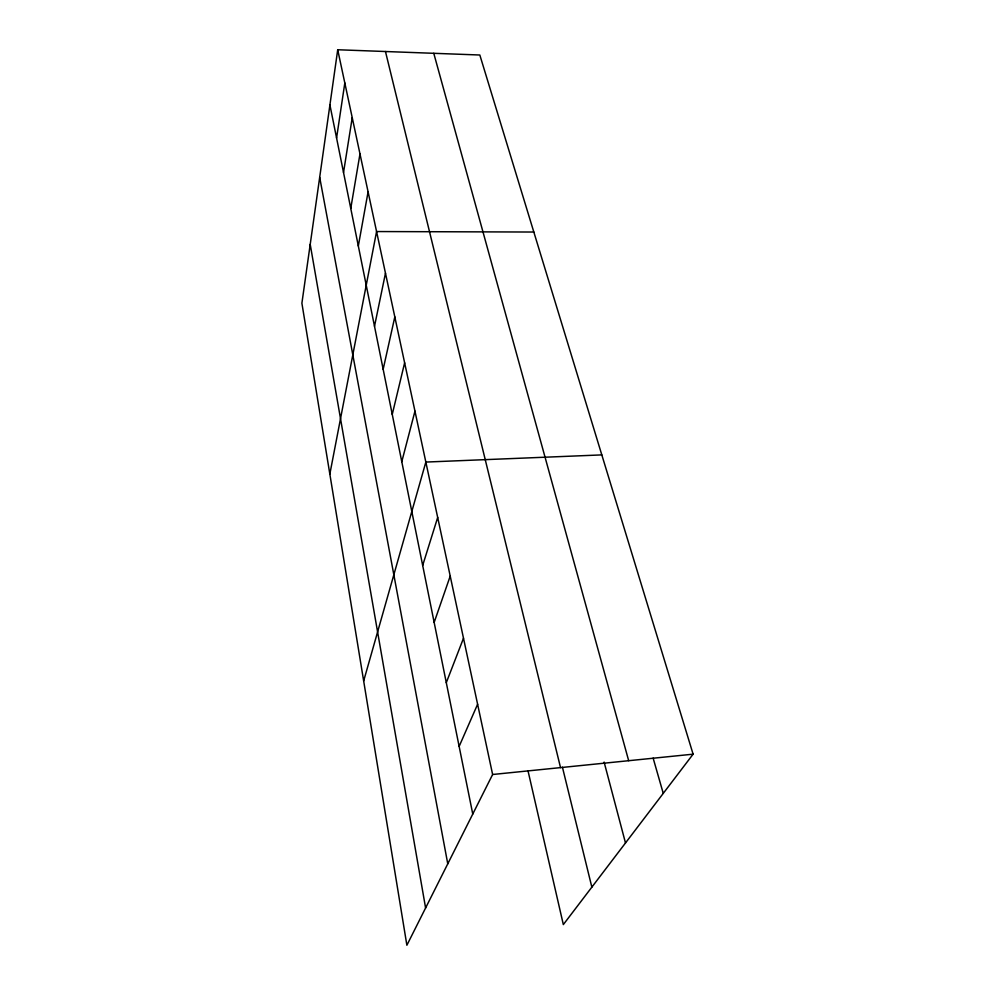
<?xml version="1.0" encoding="UTF-8"?>
<svg xmlns="http://www.w3.org/2000/svg" width="995" height="995" viewBox="0 0 995 995"><rect width="100%" height="100%" fill="white"/><g stroke="black" fill="none" stroke-linecap="round" stroke-linejoin="round"><path stroke-width="1.49" d="M337.715 49.75L301.895 303.214L406.88 945.25L492.624 774.496L337.715 49.75L479.826 55.011L693.105 754.173L563.332 924.591L527.997 770.752M336.571 138.019L344.817 82.971M343.524 172.483L352.23 117.659M350.762 208.44L359.979 153.914M358.324 245.989L368.088 191.836M329.842 474.068L376.57 231.549L533.83 232.034M374.506 326.285L385.475 273.19M383.162 369.294L394.816 316.895M392.254 414.393L404.629 362.827M401.781 461.73L414.965 411.146M363.672 680.953L425.848 462.066L601.813 454.902M422.676 565.458L437.688 517.45M434.156 622.435L450.213 576.08M446.295 682.669L463.496 638.23M459.13 746.437L477.612 704.249M492.624 774.496L693.105 754.173M653.143 758.128L663.255 793.388M433.77 53.307L628.678 760.702M604.114 762.083L625.494 842.964M562.424 767.195L591.851 887.142M385.463 51.516L560.533 767.618M329.917 104.96L472.762 814.059M319.694 177.334L447.762 863.847M310.216 244.384L425.599 907.987"/></g></svg>
